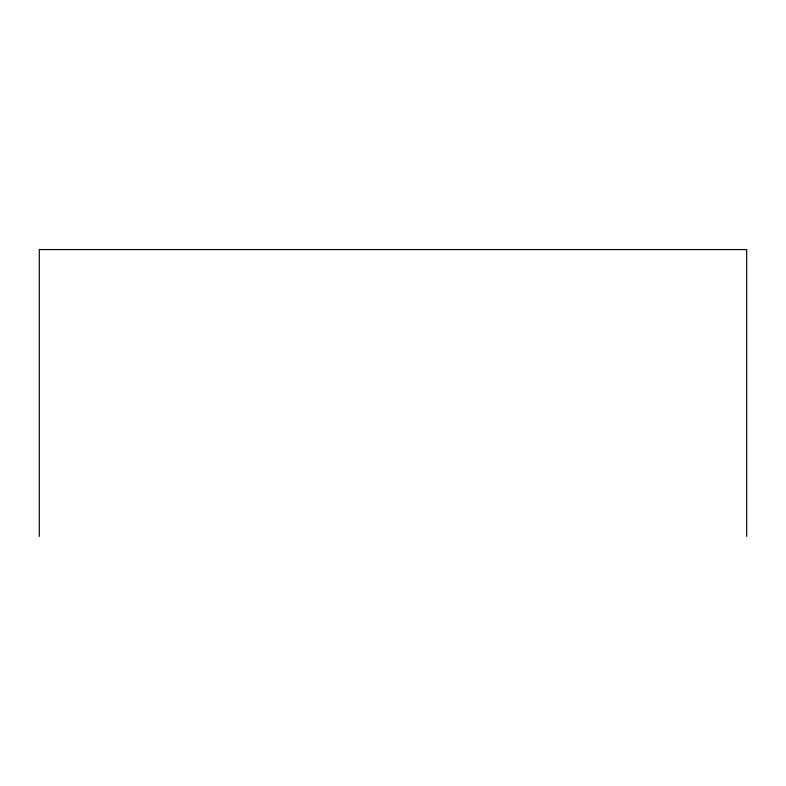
<?xml version="1.0" encoding="UTF-8"?>
<svg xmlns="http://www.w3.org/2000/svg" width="786" height="786" viewBox="0 0 786 786"><rect width="100%" height="100%" fill="white"/><g stroke="black" fill="none" stroke-linecap="round" stroke-linejoin="round"><path stroke-width="1.18" d="M746.7 536.435L746.7 249.565L39.3 249.565L39.3 536.435"/></g></svg>
